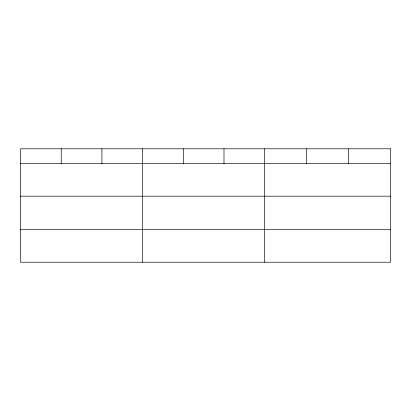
<?xml version="1.0" encoding="UTF-8"?>
<svg xmlns="http://www.w3.org/2000/svg" width="411" height="411" viewBox="0 0 411 411"><rect width="100%" height="100%" fill="white"/><g stroke="black" fill="none" stroke-linecap="round" stroke-linejoin="round"><path stroke-width="0.62" d="M20.55 163.655L390.45 163.655M20.55 196.181L390.45 196.181M20.55 229.692L390.45 229.692M348.528 148.782L348.528 163.655M306.606 148.782L306.606 163.655M264.684 148.782L264.684 262.218M223.995 148.782L223.995 163.655M183.306 148.782L183.306 163.655M142.617 148.782L142.617 262.218M101.928 148.782L101.928 163.655M61.239 148.782L61.239 163.655M390.45 148.782L20.55 148.782L20.55 262.218L390.45 262.218L390.45 148.782"/></g></svg>
